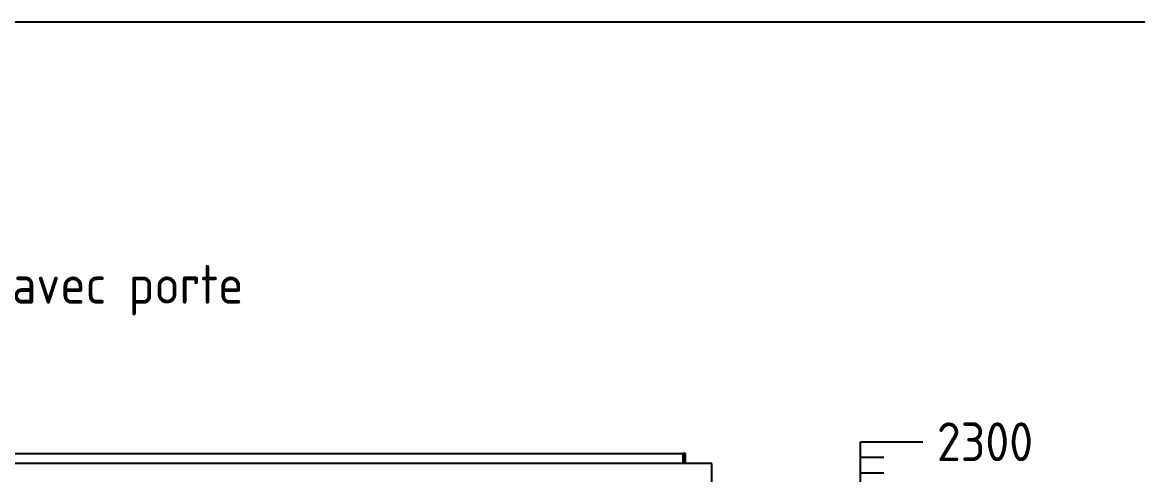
# Model space of a CAD drawing. Header units: millimetres. Extents: x 37984 to 70752, y 14140 to 37584.
# Drawn here: x 39561 to 40280, y 33048 to 33340 of the extents above; entities that cross this region are included whole.
import ezdxf
from ezdxf.enums import TextEntityAlignment as Align

# ---------------------------------------------------------------- set-up
doc = ezdxf.new("R2010")
doc.units = ezdxf.units.MM
doc.layers.add('! NO PLOT !', color=7, linetype='Continuous', true_color=0xff75dd, plot=False)
doc.layers.add('000-PI-ORMAR', color=2, linetype='Continuous')
doc.styles.add('PI0', font='isocpeur.ttf', dxfattribs={"width": 0.9})

# ---------------------------------------------------------------- blocks, each defined once
blk = doc.blocks.new('SE_krov_300mm')
at = {"layer": '000-PI-ORMAR'}
for p, q in [((-444.5, 300), (488.5, 300)), ((490, 300), (488.5, 300)), ((488.5, 293.5), (488.5, 300)), ((488.5, 299.5), (488.5, 293.5)), ((490, 293.5), (490, 300)), ((507, 293.5), (-485, 293.5)), ((507, 6.5), (507, 293.5))]:
    blk.add_line(p, q, dxfattribs=at)
blk = doc.blocks.new('skala_2300')
for p, q in [((0, 1400), (0, 2300)), ((0, 2300), (40, 2300)), ((0, 2290), (15, 2290)), ((0, 2280), (15, 2280))]:
    blk.add_line(p, q)
at = {"style": 'PI0', "width": 0.9}
blk.add_text('2300', height=25, dxfattribs=at).set_placement((49.19, 2300), align=Align.MIDDLE_LEFT)

msp = doc.modelspace()

# ---------------------------------------------------------------- linework, layer by layer
at = {"layer": '! NO PLOT !', "ltscale": 0.25}
msp.add_lwpolyline([(37984.324, 33339.576), (37984.324, 30139.576), (41051.871, 30139.576), (41051.871, 32124.741), (42576.324, 32124.741), (42576.324, 33339.576), (37984.324, 33339.576)], dxfattribs=at)

# ---------------------------------------------------------------- block references
for name, p in [('skala_2300', (40101.672, 30768.904)), ('SE_krov_300mm', (39498.672, 32761.404))]:
    msp.add_blockref(name, p)

# ---------------------------------------------------------------- texts
at = {"layer": '! NO PLOT !', "style": 'PI0', "width": 0.9}
msp.add_text('Vue de face - avec porte', height=25, dxfattribs=at).set_placement((39519.753, 33166.792), align=Align.MIDDLE)

doc.saveas('drawing.dxf')
